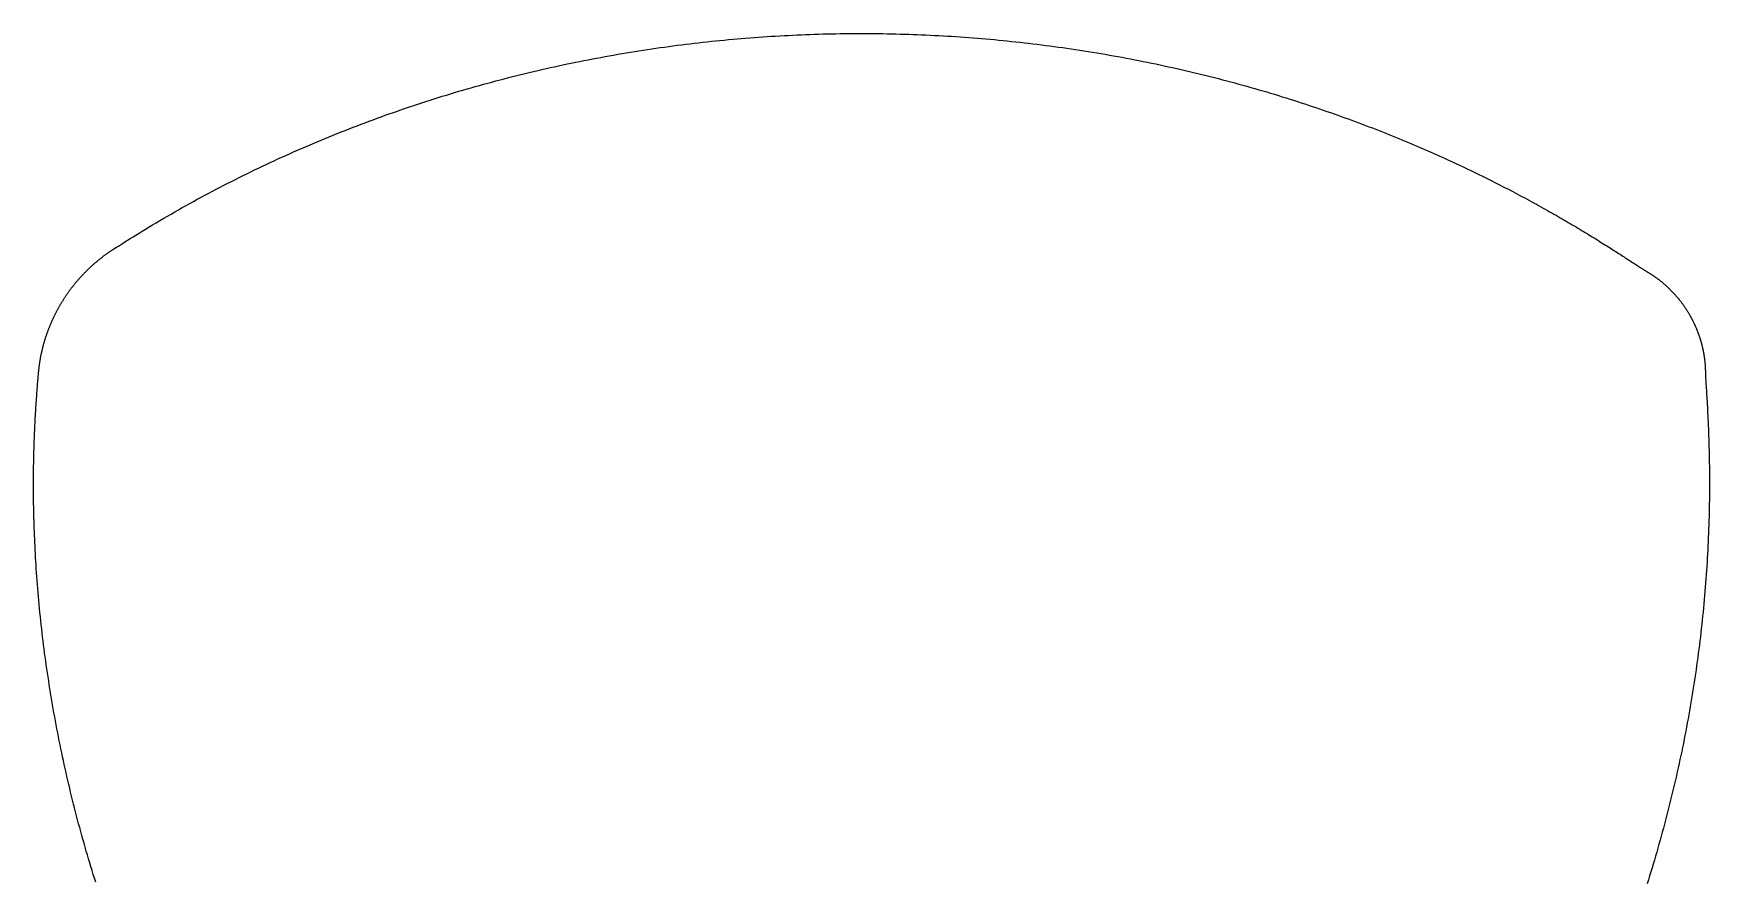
# Model space of a CAD drawing. Extents: x -3 to 136, y 0 to 121.
# Drawn here: x 28.01 to 38.65, y 17.56 to 22.95 of the extents above; entities that cross this region are included whole.
import ezdxf

# ---------------------------------------------------------------- set-up
doc = ezdxf.new("R2010")
doc.units = 0
doc.layers.get('0').update_dxf_attribs({"linetype": 'CONTINUOUS'})

msp = doc.modelspace()

# ---------------------------------------------------------------- linework, layer by layer
for points in [[(28.5126, 21.5758, 0), (28.5201, 21.5807, 0), (28.529, 21.5865, 0), (28.5393, 21.5931, 0), (28.5508, 21.6005, 0), (28.5635, 21.6087, 0), (28.5774, 21.6175, 0), (28.5923, 21.627, 0), (28.6084, 21.6372, 0), (28.6254, 21.6479, 0), (28.6434, 21.6591, 0), (28.6623, 21.6709, 0), (28.682, 21.6831, 0), (28.7025, 21.6957, 0), (28.7237, 21.7086, 0), (28.7456, 21.7219, 0), (28.7681, 21.7354, 0), (28.7911, 21.7492, 0), (28.8146, 21.7631, 0), (28.8381, 21.7769, 0), (28.8617, 21.7906, 0), (28.8853, 21.8043, 0), (28.9089, 21.8179, 0), (28.9326, 21.8313, 0), (28.9563, 21.8448, 0), (28.9801, 21.8581, 0), (29.004, 21.8713, 0), (29.0278, 21.8845, 0), (29.0517, 21.8976, 0), (29.0757, 21.9106, 0), (29.0997, 21.9236, 0), (29.1238, 21.9364, 0), (29.1478, 21.9492, 0), (29.172, 21.9619, 0), (29.1961, 21.9745, 0), (29.2204, 21.987, 0), (29.2446, 21.9995, 0), (29.2689, 22.0118, 0), (29.2932, 22.0241, 0), (29.3176, 22.0363, 0), (29.342, 22.0485, 0), (29.3665, 22.0605, 0), (29.391, 22.0725, 0), (29.4155, 22.0844, 0), (29.4401, 22.0962, 0), (29.4647, 22.1079, 0), (29.4893, 22.1195, 0), (29.514, 22.1311, 0), (29.5388, 22.1426, 0), (29.5635, 22.154, 0), (29.5883, 22.1653, 0), (29.6131, 22.1766, 0), (29.638, 22.1877, 0), (29.6629, 22.1988, 0), (29.6879, 22.2098, 0), (29.7128, 22.2207, 0), (29.7378, 22.2316, 0), (29.7629, 22.2424, 0), (29.788, 22.253, 0), (29.8131, 22.2636, 0), (29.8382, 22.2742, 0), (29.8634, 22.2846, 0), (29.8886, 22.2949, 0), (29.9139, 22.3052, 0), (29.9392, 22.3154, 0), (29.9645, 22.3255, 0), (29.9898, 22.3356, 0), (30.0152, 22.3455, 0), (30.0406, 22.3554, 0), (30.066, 22.3652, 0), (30.0915, 22.3749, 0), (30.117, 22.3845, 0), (30.1426, 22.3941, 0), (30.1681, 22.4036, 0), (30.1937, 22.413, 0), (30.2193, 22.4223, 0), (30.245, 22.4315, 0), (30.2707, 22.4406, 0), (30.2964, 22.4497, 0), (30.3221, 22.4587, 0), (30.3479, 22.4676, 0), (30.3737, 22.4764, 0), (30.3995, 22.4852, 0), (30.4254, 22.4938, 0), (30.4513, 22.5024, 0), (30.4772, 22.5109, 0), (30.5031, 22.5193, 0), (30.5291, 22.5277, 0), (30.5551, 22.5359, 0), (30.5811, 22.5441, 0), (30.6071, 22.5522, 0), (30.6332, 22.5602, 0), (30.6593, 22.5681, 0), (30.6854, 22.576, 0), (30.7115, 22.5838, 0), (30.7377, 22.5915, 0), (30.7639, 22.5991, 0), (30.7901, 22.6066, 0), (30.8164, 22.614, 0), (30.8426, 22.6214, 0), (30.8689, 22.6287, 0), (30.8952, 22.6359, 0), (30.9215, 22.643, 0), (30.9479, 22.6501, 0), (30.9743, 22.657, 0), (31.0007, 22.6639, 0), (31.0271, 22.6707, 0), (31.0535, 22.6774, 0), (31.08, 22.6841, 0), (31.1065, 22.6906, 0), (31.133, 22.6971, 0), (31.1595, 22.7035, 0), (31.1861, 22.7098, 0), (31.2126, 22.716, 0), (31.2392, 22.7222, 0), (31.2658, 22.7282, 0), (31.2924, 22.7342, 0), (31.3191, 22.7401, 0), (31.3457, 22.746, 0), (31.3724, 22.7517, 0), (31.3991, 22.7574, 0), (31.4258, 22.763, 0), (31.4525, 22.7685, 0), (31.4793, 22.7739, 0), (31.506, 22.7792, 0), (31.5328, 22.7845, 0), (31.5596, 22.7896, 0), (31.5864, 22.7947, 0), (31.6133, 22.7997, 0), (31.6401, 22.8047, 0), (31.667, 22.8095, 0), (31.6938, 22.8143, 0), (31.7207, 22.819, 0), (31.7476, 22.8236, 0), (31.7746, 22.8281, 0), (31.8015, 22.8325, 0), (31.8284, 22.8369, 0), (31.8554, 22.8412, 0), (31.8824, 22.8454, 0), (31.9093, 22.8495, 0), (31.9363, 22.8535, 0), (31.9633, 22.8575, 0), (31.9904, 22.8613, 0), (32.0174, 22.8651, 0), (32.0444, 22.8688, 0), (32.0715, 22.8725, 0), (32.0985, 22.876, 0), (32.1256, 22.8795, 0), (32.1527, 22.8829, 0), (32.1798, 22.8862, 0), (32.2069, 22.8894, 0), (32.234, 22.8925, 0), (32.2611, 22.8956, 0), (32.2882, 22.8985, 0), (32.3154, 22.9014, 0), (32.3425, 22.9042, 0), (32.3696, 22.907, 0), (32.3968, 22.9096, 0), (32.424, 22.9122, 0), (32.4511, 22.9147, 0), (32.4783, 22.9171, 0), (32.5055, 22.9194, 0), (32.5327, 22.9216, 0), (32.5599, 22.9238, 0), (32.5871, 22.9258, 0), (32.6143, 22.9278, 0), (32.6415, 22.9298, 0), (32.6687, 22.9316, 0), (32.696, 22.9333, 0), (32.7232, 22.935, 0), (32.7504, 22.9366, 0), (32.7777, 22.9381, 0), (32.8049, 22.9395, 0), (32.8321, 22.9409, 0), (32.8594, 22.9421, 0), (32.8866, 22.9433, 0), (32.9139, 22.9444, 0), (32.9412, 22.9454, 0), (32.9684, 22.9463, 0), (32.9957, 22.9472, 0), (33.0229, 22.948, 0), (33.0502, 22.9487, 0), (33.0775, 22.9493, 0), (33.1048, 22.9498, 0), (33.132, 22.9502, 0), (33.1593, 22.9506, 0), (33.1866, 22.9509, 0), (33.2138, 22.9511, 0), (33.2411, 22.9512, 0), (33.2684, 22.9512, 0), (33.2957, 22.9512, 0), (33.3229, 22.9511, 0), (33.3502, 22.9509, 0), (33.3775, 22.9506, 0), (33.4048, 22.9502, 0), (33.432, 22.9498, 0), (33.4593, 22.9492, 0), (33.4866, 22.9486, 0), (33.5138, 22.9479, 0), (33.5411, 22.9471, 0), (33.5684, 22.9463, 0), (33.5956, 22.9454, 0), (33.6229, 22.9443, 0), (33.6501, 22.9432, 0), (33.6774, 22.942, 0), (33.7046, 22.9408, 0), (33.7318, 22.9394, 0), (33.7591, 22.938, 0), (33.7863, 22.9365, 0), (33.8135, 22.9349, 0), (33.8408, 22.9332, 0), (33.868, 22.9315, 0), (33.8952, 22.9297, 0), (33.9224, 22.9277, 0), (33.9496, 22.9257, 0), (33.9768, 22.9237, 0), (34.004, 22.9215, 0), (34.0312, 22.9193, 0), (34.0583, 22.9169, 0), (34.0855, 22.9145, 0), (34.1127, 22.9121, 0), (34.1398, 22.9095, 0), (34.167, 22.9069, 0), (34.1941, 22.9041, 0), (34.2212, 22.9013, 0), (34.2483, 22.8984, 0), (34.2754, 22.8955, 0), (34.3025, 22.8924, 0), (34.3296, 22.8893, 0), (34.3567, 22.8861, 0), (34.3838, 22.8828, 0), (34.4109, 22.8794, 0), (34.4379, 22.8759, 0), (34.465, 22.8724, 0), (34.492, 22.8688, 0), (34.519, 22.8651, 0), (34.546, 22.8613, 0), (34.573, 22.8574, 0), (34.6, 22.8535, 0), (34.627, 22.8494, 0), (34.654, 22.8453, 0), (34.6809, 22.8411, 0), (34.7079, 22.8369, 0), (34.7348, 22.8325, 0), (34.7617, 22.8281, 0), (34.7886, 22.8236, 0), (34.8155, 22.819, 0), (34.8424, 22.8143, 0), (34.8692, 22.8095, 0), (34.8961, 22.8047, 0), (34.9229, 22.7998, 0), (34.9497, 22.7948, 0), (34.9765, 22.7897, 0), (35.0033, 22.7845, 0), (35.0301, 22.7793, 0), (35.0568, 22.774, 0), (35.0836, 22.7686, 0), (35.1103, 22.7631, 0), (35.137, 22.7575, 0), (35.1637, 22.7519, 0), (35.1904, 22.7461, 0), (35.2171, 22.7403, 0), (35.2437, 22.7344, 0), (35.2703, 22.7284, 0), (35.2969, 22.7224, 0), (35.3235, 22.7163, 0), (35.3501, 22.71, 0), (35.3766, 22.7037, 0), (35.4032, 22.6974, 0), (35.4297, 22.6909, 0), (35.4562, 22.6844, 0), (35.4826, 22.6777, 0), (35.509, 22.6711, 0), (35.5352, 22.6643, 0), (35.5614, 22.6575, 0), (35.5874, 22.6507, 0), (35.6133, 22.6438, 0), (35.639, 22.6369, 0), (35.6647, 22.6299, 0), (35.6903, 22.6228, 0), (35.7157, 22.6157, 0), (35.741, 22.6086, 0), (35.7662, 22.6014, 0), (35.7913, 22.5941, 0), (35.8163, 22.5868, 0), (35.8412, 22.5795, 0), (35.8659, 22.5721, 0), (35.8905, 22.5647, 0), (35.915, 22.5572, 0), (35.9394, 22.5497, 0), (35.9637, 22.5422, 0), (35.9879, 22.5346, 0), (36.012, 22.5269, 0), (36.0359, 22.5193, 0), (36.0597, 22.5116, 0), (36.0834, 22.5038, 0), (36.107, 22.496, 0), (36.1305, 22.4882, 0), (36.1539, 22.4804, 0), (36.1771, 22.4725, 0), (36.2002, 22.4646, 0), (36.2232, 22.4566, 0), (36.2461, 22.4486, 0), (36.2689, 22.4406, 0), (36.2916, 22.4326, 0), (36.3141, 22.4245, 0), (36.3365, 22.4164, 0), (36.3588, 22.4083, 0), (36.381, 22.4002, 0), (36.4031, 22.392, 0), (36.4251, 22.3838, 0), (36.4469, 22.3756, 0), (36.4686, 22.3674, 0), (36.4902, 22.3591, 0), (36.5117, 22.3508, 0), (36.5331, 22.3425, 0), (36.5543, 22.3342, 0), (36.5755, 22.3259, 0), (36.5965, 22.3175, 0), (36.6174, 22.3092, 0), (36.6382, 22.3008, 0), (36.6588, 22.2924, 0), (36.6794, 22.284, 0), (36.6998, 22.2756, 0), (36.7201, 22.2671, 0), (36.7403, 22.2587, 0), (36.7603, 22.2502, 0), (36.7803, 22.2418, 0), (36.8001, 22.2333, 0), (36.8198, 22.2248, 0), (36.8394, 22.2164, 0), (36.8589, 22.2079, 0), (36.8782, 22.1994, 0), (36.8975, 22.1909, 0), (36.9166, 22.1824, 0), (36.9356, 22.1739, 0), (36.9544, 22.1654, 0), (36.9732, 22.1569, 0), (36.9918, 22.1484, 0), (37.0103, 22.1399, 0), (37.0287, 22.1314, 0), (37.047, 22.1229, 0), (37.0651, 22.1144, 0), (37.0832, 22.1059, 0), (37.1011, 22.0974, 0), (37.1188, 22.089, 0), (37.1365, 22.0805, 0), (37.1541, 22.072, 0), (37.1715, 22.0636, 0), (37.1888, 22.0552, 0), (37.206, 22.0467, 0), (37.223, 22.0383, 0), (37.24, 22.0299, 0), (37.2568, 22.0216, 0), (37.2735, 22.0132, 0), (37.29, 22.0048, 0), (37.3065, 21.9965, 0), (37.3228, 21.9882, 0), (37.339, 21.9799, 0), (37.3551, 21.9716, 0), (37.3711, 21.9633, 0), (37.3869, 21.9551, 0), (37.4026, 21.9469, 0), (37.4182, 21.9387, 0), (37.4337, 21.9305, 0), (37.449, 21.9223, 0), (37.4643, 21.9142, 0), (37.4794, 21.9061, 0), (37.4944, 21.898, 0), (37.5092, 21.89, 0), (37.5239, 21.882, 0), (37.5386, 21.874, 0), (37.553, 21.866, 0), (37.5674, 21.8581, 0), (37.5816, 21.8502, 0), (37.5958, 21.8424, 0), (37.6098, 21.8345, 0), (37.6236, 21.8268, 0), (37.6374, 21.819, 0), (37.651, 21.8113, 0), (37.6645, 21.8036, 0), (37.6778, 21.796, 0), (37.6911, 21.7884, 0), (37.7042, 21.7808, 0), (37.7172, 21.7733, 0), (37.7301, 21.7658, 0), (37.7428, 21.7584, 0), (37.7555, 21.751, 0), (37.768, 21.7436, 0), (37.7803, 21.7363, 0), (37.7926, 21.7291, 0), (37.8047, 21.7219, 0), (37.8167, 21.7147, 0), (37.8286, 21.7076, 0), (37.8403, 21.7005, 0), (37.8519, 21.6935, 0), (37.8634, 21.6866, 0), (37.8748, 21.6796, 0), (37.886, 21.6728, 0), (37.8971, 21.666, 0), (37.9081, 21.6592, 0), (37.919, 21.6526, 0), (37.9297, 21.6459, 0), (37.9403, 21.6393, 0), (37.9508, 21.6328, 0), (37.9612, 21.6264, 0), (37.9714, 21.62, 0), (37.9815, 21.6136, 0), (37.9915, 21.6074, 0), (38.0013, 21.6011, 0), (38.0111, 21.595, 0), (38.0207, 21.5889, 0), (38.0301, 21.5829, 0), (38.0395, 21.5769, 0), (38.0487, 21.5711, 0), (38.0578, 21.5652, 0), (38.0667, 21.5595, 0), (38.0755, 21.5538, 0), (38.0842, 21.5482, 0), (38.0928, 21.5427, 0), (38.1013, 21.5372, 0), (38.1096, 21.5318, 0), (38.1178, 21.5265, 0), (38.1258, 21.5213, 0), (38.1337, 21.5161, 0), (38.1415, 21.511, 0), (38.1492, 21.506, 0), (38.1567, 21.5011, 0), (38.1639, 21.4964, 0), (38.171, 21.4918, 0), (38.1778, 21.4873, 0), (38.1844, 21.483, 0), (38.1908, 21.4788, 0), (38.1969, 21.4748, 0), (38.2028, 21.4709, 0), (38.2084, 21.4673, 0), (38.2138, 21.4637, 0), (38.2189, 21.4604, 0), (38.2237, 21.4573, 0), (38.2282, 21.4544, 0), (38.2325, 21.4516, 0), (38.2364, 21.4491, 0), (38.2401, 21.4468, 0), (38.2434, 21.4446, 0), (38.2464, 21.4428, 0), (38.2491, 21.4411, 0), (38.2514, 21.4397, 0), (38.2534, 21.4385, 0)], [(28.0438, 20.7933, 0), (28.0441, 20.797, 0), (28.0444, 20.8007, 0), (28.0448, 20.8044, 0), (28.0451, 20.8081, 0), (28.0455, 20.8118, 0), (28.0459, 20.8155, 0), (28.0463, 20.8191, 0), (28.0467, 20.8228, 0), (28.0471, 20.8265, 0), (28.0476, 20.8302, 0), (28.048, 20.8339, 0), (28.0485, 20.8375, 0), (28.049, 20.8412, 0), (28.0495, 20.8449, 0), (28.05, 20.8485, 0), (28.0505, 20.8522, 0), (28.051, 20.8559, 0), (28.0516, 20.8595, 0), (28.0521, 20.8632, 0), (28.0527, 20.8669, 0), (28.0533, 20.8705, 0), (28.0539, 20.8742, 0), (28.0545, 20.8778, 0), (28.0551, 20.8815, 0), (28.0558, 20.8851, 0), (28.0564, 20.8888, 0), (28.0571, 20.8924, 0), (28.0578, 20.896, 0), (28.0585, 20.8997, 0), (28.0592, 20.9033, 0), (28.0599, 20.9069, 0), (28.0606, 20.9106, 0), (28.0614, 20.9142, 0), (28.0621, 20.9178, 0), (28.0629, 20.9214, 0), (28.0637, 20.9251, 0), (28.0645, 20.9287, 0), (28.0653, 20.9323, 0), (28.0661, 20.9359, 0), (28.067, 20.9395, 0), (28.0678, 20.9431, 0), (28.0687, 20.9467, 0), (28.0696, 20.9503, 0), (28.0705, 20.9539, 0), (28.0714, 20.9575, 0), (28.0723, 20.9611, 0), (28.0732, 20.9647, 0), (28.0741, 20.9682, 0), (28.0751, 20.9718, 0), (28.0761, 20.9754, 0), (28.077, 20.979, 0), (28.078, 20.9825, 0), (28.079, 20.9861, 0), (28.0801, 20.9897, 0), (28.0811, 20.9932, 0), (28.0821, 20.9968, 0), (28.0832, 21.0003, 0), (28.0843, 21.0039, 0), (28.0853, 21.0074, 0), (28.0864, 21.0109, 0), (28.0875, 21.0145, 0), (28.0887, 21.018, 0), (28.0898, 21.0215, 0), (28.0909, 21.0251, 0), (28.0921, 21.0286, 0), (28.0933, 21.0321, 0), (28.0945, 21.0356, 0), (28.0957, 21.0391, 0), (28.0969, 21.0426, 0), (28.0981, 21.0461, 0), (28.0993, 21.0496, 0), (28.1006, 21.0531, 0), (28.1018, 21.0566, 0), (28.1031, 21.0601, 0), (28.1044, 21.0636, 0), (28.1057, 21.067, 0), (28.107, 21.0705, 0), (28.1083, 21.074, 0), (28.1096, 21.0774, 0), (28.111, 21.0809, 0), (28.1123, 21.0843, 0), (28.1137, 21.0878, 0), (28.1151, 21.0912, 0), (28.1165, 21.0946, 0), (28.1179, 21.0981, 0), (28.1193, 21.1015, 0), (28.1207, 21.1049, 0), (28.1222, 21.1083, 0), (28.1236, 21.1117, 0), (28.1251, 21.1151, 0), (28.1266, 21.1185, 0), (28.128, 21.1219, 0), (28.1295, 21.1253, 0), (28.1311, 21.1287, 0), (28.1326, 21.1321, 0), (28.1341, 21.1354, 0), (28.1357, 21.1388, 0), (28.1372, 21.1421, 0), (28.1388, 21.1455, 0), (28.1404, 21.1488, 0), (28.142, 21.1522, 0), (28.1436, 21.1555, 0), (28.1452, 21.1589, 0), (28.1468, 21.1622, 0), (28.1485, 21.1655, 0), (28.1501, 21.1688, 0), (28.1518, 21.1721, 0), (28.1535, 21.1754, 0), (28.1552, 21.1787, 0), (28.1569, 21.182, 0), (28.1586, 21.1853, 0), (28.1603, 21.1886, 0), (28.162, 21.1918, 0), (28.1638, 21.1951, 0), (28.1655, 21.1984, 0), (28.1673, 21.2016, 0), (28.1691, 21.2049, 0), (28.1709, 21.2081, 0), (28.1727, 21.2114, 0), (28.1745, 21.2146, 0), (28.1763, 21.2178, 0), (28.1782, 21.221, 0), (28.18, 21.2242, 0), (28.1819, 21.2274, 0), (28.1837, 21.2306, 0), (28.1856, 21.2338, 0), (28.1875, 21.237, 0), (28.1894, 21.2402, 0), (28.1913, 21.2434, 0), (28.1933, 21.2465, 0), (28.1952, 21.2497, 0), (28.1971, 21.2528, 0), (28.1991, 21.256, 0), (28.2011, 21.2591, 0), (28.2031, 21.2622, 0), (28.2051, 21.2654, 0), (28.2071, 21.2685, 0), (28.2091, 21.2716, 0), (28.2111, 21.2747, 0), (28.2131, 21.2778, 0), (28.2152, 21.2809, 0), (28.2173, 21.284, 0), (28.2193, 21.287, 0), (28.2214, 21.2901, 0), (28.2235, 21.2932, 0), (28.2256, 21.2962, 0), (28.2277, 21.2992, 0), (28.2298, 21.3023, 0), (28.232, 21.3053, 0), (28.2341, 21.3083, 0), (28.2363, 21.3113, 0), (28.2384, 21.3144, 0), (28.2406, 21.3174, 0), (28.2428, 21.3203, 0), (28.245, 21.3233, 0), (28.2472, 21.3263, 0), (28.2494, 21.3293, 0), (28.2517, 21.3322, 0), (28.2539, 21.3352, 0), (28.2561, 21.3381, 0), (28.2584, 21.3411, 0), (28.2607, 21.344, 0), (28.2629, 21.3469, 0), (28.2652, 21.3498, 0), (28.2675, 21.3527, 0), (28.2698, 21.3556, 0), (28.2722, 21.3585, 0), (28.2745, 21.3614, 0), (28.2768, 21.3642, 0), (28.2792, 21.3671, 0), (28.2815, 21.3699, 0), (28.2839, 21.3728, 0), (28.2863, 21.3756, 0), (28.2887, 21.3784, 0), (28.2911, 21.3813, 0), (28.2935, 21.3841, 0), (28.2959, 21.3869, 0), (28.2983, 21.3897, 0), (28.3008, 21.3924, 0), (28.3032, 21.3952, 0), (28.3057, 21.398, 0), (28.3081, 21.4007, 0), (28.3106, 21.4035, 0), (28.3131, 21.4062, 0), (28.3156, 21.4089, 0), (28.3181, 21.4117, 0), (28.3206, 21.4144, 0), (28.3231, 21.4171, 0), (28.3257, 21.4198, 0), (28.3282, 21.4225, 0), (28.3308, 21.4251, 0), (28.3333, 21.4278, 0), (28.3359, 21.4304, 0), (28.3385, 21.4331, 0), (28.3411, 21.4357, 0), (28.3437, 21.4384, 0), (28.3463, 21.441, 0), (28.3489, 21.4436, 0), (28.3515, 21.4462, 0), (28.3542, 21.4488, 0), (28.3568, 21.4514, 0), (28.3595, 21.4539, 0), (28.3621, 21.4565, 0), (28.3648, 21.4591, 0), (28.3675, 21.4616, 0), (28.3702, 21.4641, 0), (28.3729, 21.4667, 0), (28.3756, 21.4692, 0), (28.3783, 21.4717, 0), (28.381, 21.4742, 0), (28.3838, 21.4767, 0), (28.3865, 21.4791, 0), (28.3893, 21.4816, 0), (28.392, 21.4841, 0), (28.3948, 21.4865, 0), (28.3976, 21.4889, 0), (28.4004, 21.4914, 0), (28.4032, 21.4938, 0), (28.406, 21.4962, 0), (28.4088, 21.4986, 0), (28.4116, 21.501, 0), (28.4144, 21.5033, 0), (28.4173, 21.5057, 0), (28.4201, 21.5081, 0), (28.423, 21.5104, 0), (28.4258, 21.5127, 0), (28.4287, 21.5151, 0), (28.4316, 21.5174, 0), (28.4345, 21.5197, 0), (28.4374, 21.522, 0), (28.4403, 21.5243, 0), (28.4432, 21.5265, 0), (28.4461, 21.5288, 0), (28.4491, 21.531, 0), (28.452, 21.5333, 0), (28.455, 21.5355, 0), (28.4579, 21.5377, 0), (28.4609, 21.5399, 0), (28.4639, 21.5421, 0), (28.4669, 21.5443, 0), (28.4698, 21.5465, 0), (28.4728, 21.5487, 0), (28.4759, 21.5508, 0), (28.4789, 21.553, 0), (28.4819, 21.5551, 0), (28.4849, 21.5572, 0), (28.488, 21.5593, 0), (28.491, 21.5614, 0), (28.4941, 21.5635, 0), (28.4971, 21.5656, 0), (28.5002, 21.5677, 0), (28.5033, 21.5697, 0), (28.5064, 21.5718, 0), (28.5095, 21.5738, 0), (28.5126, 21.5758, 0)], [(38.2534, 21.4385, 0), (38.2561, 21.437, 0), (38.2587, 21.4355, 0), (38.2614, 21.4339, 0), (38.264, 21.4324, 0), (38.2666, 21.4308, 0), (38.2692, 21.4292, 0), (38.2718, 21.4276, 0), (38.2744, 21.426, 0), (38.277, 21.4244, 0), (38.2796, 21.4228, 0), (38.2822, 21.4211, 0), (38.2847, 21.4195, 0), (38.2873, 21.4178, 0), (38.2899, 21.4161, 0), (38.2924, 21.4144, 0), (38.2949, 21.4127, 0), (38.2975, 21.411, 0), (38.3, 21.4093, 0), (38.3025, 21.4076, 0), (38.305, 21.4058, 0), (38.3075, 21.4041, 0), (38.31, 21.4023, 0), (38.3125, 21.4006, 0), (38.315, 21.3988, 0), (38.3175, 21.397, 0), (38.3199, 21.3952, 0), (38.3224, 21.3934, 0), (38.3248, 21.3915, 0), (38.3273, 21.3897, 0), (38.3297, 21.3879, 0), (38.3321, 21.386, 0), (38.3346, 21.3841, 0), (38.337, 21.3823, 0), (38.3394, 21.3804, 0), (38.3418, 21.3785, 0), (38.3442, 21.3766, 0), (38.3465, 21.3747, 0), (38.3489, 21.3727, 0), (38.3513, 21.3708, 0), (38.3536, 21.3688, 0), (38.356, 21.3669, 0), (38.3583, 21.3649, 0), (38.3606, 21.3629, 0), (38.363, 21.361, 0), (38.3653, 21.359, 0), (38.3676, 21.3569, 0), (38.3699, 21.3549, 0), (38.3722, 21.3529, 0), (38.3745, 21.3509, 0), (38.3767, 21.3488, 0), (38.379, 21.3468, 0), (38.3812, 21.3447, 0), (38.3835, 21.3426, 0), (38.3857, 21.3406, 0), (38.388, 21.3385, 0), (38.3902, 21.3364, 0), (38.3924, 21.3342, 0), (38.3946, 21.3321, 0), (38.3968, 21.33, 0), (38.399, 21.3279, 0), (38.4012, 21.3257, 0), (38.4033, 21.3236, 0), (38.4055, 21.3214, 0), (38.4077, 21.3192, 0), (38.4098, 21.317, 0), (38.4119, 21.3148, 0), (38.4141, 21.3126, 0), (38.4162, 21.3104, 0), (38.4183, 21.3082, 0), (38.4204, 21.306, 0), (38.4225, 21.3038, 0), (38.4246, 21.3015, 0), (38.4266, 21.2993, 0), (38.4287, 21.297, 0), (38.4307, 21.2947, 0), (38.4328, 21.2925, 0), (38.4348, 21.2902, 0), (38.4369, 21.2879, 0), (38.4389, 21.2856, 0), (38.4409, 21.2833, 0), (38.4429, 21.281, 0), (38.4449, 21.2786, 0), (38.4468, 21.2763, 0), (38.4488, 21.274, 0), (38.4508, 21.2716, 0), (38.4527, 21.2692, 0), (38.4547, 21.2669, 0), (38.4566, 21.2645, 0), (38.4585, 21.2621, 0), (38.4604, 21.2597, 0), (38.4623, 21.2573, 0), (38.4642, 21.2549, 0), (38.4661, 21.2525, 0), (38.468, 21.2501, 0), (38.4699, 21.2477, 0), (38.4717, 21.2453, 0), (38.4736, 21.2428, 0), (38.4754, 21.2404, 0), (38.4772, 21.2379, 0), (38.479, 21.2354, 0), (38.4808, 21.233, 0), (38.4826, 21.2305, 0), (38.4844, 21.228, 0), (38.4862, 21.2255, 0), (38.488, 21.223, 0), (38.4897, 21.2205, 0), (38.4915, 21.218, 0), (38.4932, 21.2155, 0), (38.4949, 21.213, 0), (38.4966, 21.2104, 0), (38.4983, 21.2079, 0), (38.5, 21.2053, 0), (38.5017, 21.2028, 0), (38.5034, 21.2002, 0), (38.5051, 21.1977, 0), (38.5067, 21.1951, 0), (38.5084, 21.1925, 0), (38.51, 21.1899, 0), (38.5116, 21.1873, 0), (38.5132, 21.1847, 0), (38.5148, 21.1821, 0), (38.5164, 21.1795, 0), (38.518, 21.1769, 0), (38.5196, 21.1743, 0), (38.5211, 21.1716, 0), (38.5227, 21.169, 0), (38.5242, 21.1664, 0), (38.5257, 21.1637, 0), (38.5273, 21.1611, 0), (38.5288, 21.1584, 0), (38.5303, 21.1557, 0), (38.5318, 21.1531, 0), (38.5332, 21.1504, 0), (38.5347, 21.1477, 0), (38.5362, 21.145, 0), (38.5376, 21.1423, 0), (38.539, 21.1396, 0), (38.5405, 21.1369, 0), (38.5419, 21.1342, 0), (38.5433, 21.1315, 0), (38.5447, 21.1287, 0), (38.546, 21.126, 0), (38.5474, 21.1233, 0), (38.5488, 21.1205, 0), (38.5501, 21.1178, 0), (38.5514, 21.115, 0), (38.5528, 21.1123, 0), (38.5541, 21.1095, 0), (38.5554, 21.1067, 0), (38.5567, 21.104, 0), (38.558, 21.1012, 0), (38.5592, 21.0984, 0), (38.5605, 21.0956, 0), (38.5617, 21.0928, 0), (38.563, 21.09, 0), (38.5642, 21.0872, 0), (38.5654, 21.0844, 0), (38.5666, 21.0816, 0), (38.5678, 21.0788, 0), (38.569, 21.0759, 0), (38.5701, 21.0731, 0), (38.5713, 21.0703, 0), (38.5724, 21.0674, 0), (38.5736, 21.0646, 0), (38.5747, 21.0618, 0), (38.5758, 21.0589, 0), (38.5769, 21.056, 0), (38.578, 21.0532, 0), (38.5791, 21.0503, 0), (38.5801, 21.0474, 0), (38.5812, 21.0446, 0), (38.5822, 21.0417, 0), (38.5833, 21.0388, 0), (38.5843, 21.0359, 0), (38.5853, 21.033, 0), (38.5863, 21.0302, 0), (38.5873, 21.0273, 0), (38.5882, 21.0244, 0), (38.5892, 21.0214, 0), (38.5902, 21.0185, 0), (38.5911, 21.0156, 0), (38.592, 21.0127, 0), (38.5929, 21.0098, 0), (38.5938, 21.0069, 0), (38.5947, 21.0039, 0), (38.5956, 21.001, 0), (38.5965, 20.9981, 0), (38.5973, 20.9951, 0), (38.5982, 20.9922, 0), (38.599, 20.9893, 0), (38.5998, 20.9863, 0), (38.6006, 20.9834, 0), (38.6014, 20.9804, 0), (38.6022, 20.9775, 0), (38.6029, 20.9745, 0), (38.6037, 20.9715, 0), (38.6044, 20.9686, 0), (38.6052, 20.9656, 0), (38.6059, 20.9626, 0), (38.6066, 20.9597, 0), (38.6073, 20.9567, 0), (38.608, 20.9537, 0), (38.6086, 20.9507, 0), (38.6093, 20.9478, 0), (38.6099, 20.9448, 0), (38.6106, 20.9418, 0), (38.6112, 20.9388, 0), (38.6118, 20.9358, 0), (38.6124, 20.9328, 0), (38.613, 20.9298, 0), (38.6136, 20.9268, 0), (38.6141, 20.9238, 0), (38.6147, 20.9208, 0), (38.6152, 20.9178, 0), (38.6157, 20.9148, 0), (38.6162, 20.9118, 0), (38.6167, 20.9088, 0), (38.6172, 20.9058, 0), (38.6177, 20.9027, 0), (38.6181, 20.8997, 0), (38.6186, 20.8967, 0), (38.619, 20.8937, 0), (38.6194, 20.8907, 0), (38.6198, 20.8876, 0), (38.6202, 20.8846, 0), (38.6206, 20.8816, 0), (38.621, 20.8786, 0), (38.6213, 20.8755, 0), (38.6217, 20.8725, 0), (38.622, 20.8695, 0), (38.6223, 20.8664, 0), (38.6226, 20.8634, 0), (38.6229, 20.8603, 0), (38.6232, 20.8573, 0), (38.6234, 20.8543, 0), (38.6237, 20.8512, 0), (38.6239, 20.8482, 0), (38.6242, 20.8451, 0), (38.6244, 20.8421, 0), (38.6246, 20.8391, 0), (38.6248, 20.836, 0), (38.6249, 20.833, 0), (38.6251, 20.8299, 0), (38.6252, 20.8269, 0), (38.6254, 20.8238, 0), (38.6255, 20.8208, 0), (38.6256, 20.8177, 0), (38.6257, 20.8147, 0), (38.6258, 20.8116, 0), (38.6258, 20.8086, 0), (38.6259, 20.8055, 0), (38.6259, 20.8025, 0), (38.6259, 20.7994, 0), (38.626, 20.7964, 0), (38.626, 20.7933, 0)], [(28.4064, 17.5599, 0), (28.3987, 17.5844, 0), (28.391, 17.609, 0), (28.3835, 17.6337, 0), (28.376, 17.6583, 0), (28.3686, 17.683, 0), (28.3612, 17.7077, 0), (28.3539, 17.7324, 0), (28.3467, 17.7571, 0), (28.3396, 17.7819, 0), (28.3326, 17.8067, 0), (28.3256, 17.8315, 0), (28.3187, 17.8563, 0), (28.3118, 17.8811, 0), (28.3051, 17.906, 0), (28.2984, 17.9308, 0), (28.2918, 17.9557, 0), (28.2853, 17.9806, 0), (28.2788, 18.0056, 0), (28.2724, 18.0305, 0), (28.2661, 18.0555, 0), (28.2599, 18.0805, 0), (28.2537, 18.1055, 0), (28.2476, 18.1305, 0), (28.2416, 18.1555, 0), (28.2357, 18.1806, 0), (28.2298, 18.2056, 0), (28.224, 18.2307, 0), (28.2183, 18.2558, 0), (28.2127, 18.281, 0), (28.2071, 18.3061, 0), (28.2016, 18.3313, 0), (28.1962, 18.3564, 0), (28.1909, 18.3816, 0), (28.1856, 18.4068, 0), (28.1804, 18.432, 0), (28.1753, 18.4573, 0), (28.1703, 18.4825, 0), (28.1653, 18.5078, 0), (28.1605, 18.5331, 0), (28.1557, 18.5584, 0), (28.1509, 18.5837, 0), (28.1463, 18.609, 0), (28.1417, 18.6343, 0), (28.1372, 18.6597, 0), (28.1328, 18.685, 0), (28.1285, 18.7104, 0), (28.1242, 18.7358, 0), (28.12, 18.7612, 0), (28.1159, 18.7866, 0), (28.1119, 18.812, 0), (28.108, 18.8375, 0), (28.1041, 18.8629, 0), (28.1003, 18.8884, 0), (28.0966, 18.9138, 0), (28.0929, 18.9393, 0), (28.0894, 18.9648, 0), (28.0859, 18.9903, 0), (28.0825, 19.0158, 0), (28.0792, 19.0414, 0), (28.0759, 19.0669, 0), (28.0727, 19.0925, 0), (28.0697, 19.118, 0), (28.0666, 19.1436, 0), (28.0637, 19.1692, 0), (28.0609, 19.1947, 0), (28.0581, 19.2203, 0), (28.0554, 19.246, 0), (28.0528, 19.2716, 0), (28.0502, 19.2972, 0), (28.0478, 19.3228, 0), (28.0454, 19.3485, 0), (28.0431, 19.3741, 0), (28.0409, 19.3997, 0), (28.0388, 19.4252, 0), (28.0368, 19.4504, 0), (28.0348, 19.4756, 0), (28.033, 19.5005, 0), (28.0312, 19.5253, 0), (28.0296, 19.5499, 0), (28.028, 19.5743, 0), (28.0265, 19.5986, 0), (28.0251, 19.6227, 0), (28.0237, 19.6466, 0), (28.0225, 19.6704, 0), (28.0213, 19.6939, 0), (28.0202, 19.7173, 0), (28.0192, 19.7405, 0), (28.0182, 19.7635, 0), (28.0173, 19.7864, 0), (28.0165, 19.8091, 0), (28.0158, 19.8315, 0), (28.0151, 19.8538, 0), (28.0145, 19.8759, 0), (28.0139, 19.8979, 0), (28.0135, 19.9196, 0), (28.0131, 19.9411, 0), (28.0127, 19.9625, 0), (28.0124, 19.9836, 0), (28.0122, 20.0046, 0), (28.012, 20.0253, 0), (28.0119, 20.0459, 0), (28.0118, 20.0663, 0), (28.0118, 20.0864, 0), (28.0118, 20.1064, 0), (28.0119, 20.1262, 0), (28.012, 20.1457, 0), (28.0122, 20.1651, 0), (28.0124, 20.1842, 0), (28.0127, 20.2032, 0), (28.013, 20.2219, 0), (28.0133, 20.2404, 0), (28.0137, 20.2587, 0), (28.0141, 20.2768, 0), (28.0146, 20.2947, 0), (28.0151, 20.3124, 0), (28.0156, 20.3298, 0), (28.0161, 20.3471, 0), (28.0167, 20.3641, 0), (28.0174, 20.3809, 0), (28.018, 20.3975, 0), (28.0187, 20.4138, 0), (28.0194, 20.4299, 0), (28.0201, 20.4458, 0), (28.0208, 20.4615, 0), (28.0216, 20.477, 0), (28.0224, 20.4922, 0), (28.0232, 20.5072, 0), (28.024, 20.5219, 0), (28.0248, 20.5365, 0), (28.0257, 20.5507, 0), (28.0265, 20.5648, 0), (28.0274, 20.5786, 0), (28.0283, 20.5922, 0), (28.0291, 20.6055, 0), (28.03, 20.6186, 0), (28.0309, 20.6315, 0), (28.0318, 20.6441, 0), (28.0327, 20.6565, 0), (28.0336, 20.6686, 0), (28.0345, 20.6805, 0), (28.0354, 20.6921, 0), (28.0363, 20.7035, 0), (28.0372, 20.7146, 0), (28.0381, 20.7255, 0), (28.0389, 20.7361, 0), (28.0398, 20.7465, 0), (28.0407, 20.7566, 0), (28.0415, 20.7659, 0), (28.0422, 20.7743, 0), (28.0428, 20.7817, 0), (28.0434, 20.7881, 0), (28.0438, 20.7933, 0)], [(38.626, 20.7933, 0), (38.626, 20.7898, 0), (38.6261, 20.7855, 0), (38.6263, 20.7804, 0), (38.6266, 20.7744, 0), (38.627, 20.7676, 0), (38.6274, 20.7601, 0), (38.628, 20.7517, 0), (38.6285, 20.7426, 0), (38.6292, 20.7328, 0), (38.6298, 20.7222, 0), (38.6306, 20.7109, 0), (38.6314, 20.6988, 0), (38.6322, 20.6861, 0), (38.633, 20.6726, 0), (38.6339, 20.6585, 0), (38.6348, 20.6437, 0), (38.6357, 20.6283, 0), (38.6367, 20.6122, 0), (38.6376, 20.5954, 0), (38.6386, 20.5781, 0), (38.6395, 20.5601, 0), (38.6405, 20.5416, 0), (38.6415, 20.5224, 0), (38.6424, 20.5027, 0), (38.6433, 20.4824, 0), (38.6442, 20.4616, 0), (38.6451, 20.4402, 0), (38.6459, 20.4184, 0), (38.6468, 20.396, 0), (38.6475, 20.3731, 0), (38.6483, 20.3497, 0), (38.6489, 20.3258, 0), (38.6496, 20.3015, 0), (38.6501, 20.2767, 0), (38.6506, 20.2515, 0), (38.6511, 20.2259, 0), (38.6514, 20.1998, 0), (38.6517, 20.1734, 0), (38.6519, 20.1468, 0), (38.652, 20.1203, 0), (38.6521, 20.0937, 0), (38.652, 20.0672, 0), (38.6519, 20.0407, 0), (38.6517, 20.0142, 0), (38.6514, 19.9877, 0), (38.651, 19.9612, 0), (38.6505, 19.9347, 0), (38.6499, 19.9082, 0), (38.6493, 19.8817, 0), (38.6485, 19.8552, 0), (38.6477, 19.8288, 0), (38.6468, 19.8023, 0), (38.6459, 19.7759, 0), (38.6448, 19.7495, 0), (38.6436, 19.723, 0), (38.6424, 19.6966, 0), (38.6411, 19.6702, 0), (38.6397, 19.6438, 0), (38.6382, 19.6175, 0), (38.6366, 19.5911, 0), (38.635, 19.5647, 0), (38.6333, 19.5384, 0), (38.6314, 19.512, 0), (38.6295, 19.4857, 0), (38.6275, 19.4594, 0), (38.6255, 19.433, 0), (38.6233, 19.4067, 0), (38.6211, 19.3804, 0), (38.6188, 19.3541, 0), (38.6164, 19.3279, 0), (38.6139, 19.3016, 0), (38.6113, 19.2754, 0), (38.6087, 19.2491, 0), (38.606, 19.2229, 0), (38.6031, 19.1967, 0), (38.6002, 19.1704, 0), (38.5973, 19.1442, 0), (38.5942, 19.118, 0), (38.5911, 19.0919, 0), (38.5878, 19.0657, 0), (38.5845, 19.0395, 0), (38.5812, 19.0134, 0), (38.5777, 18.9873, 0), (38.5741, 18.9611, 0), (38.5705, 18.935, 0), (38.5668, 18.9089, 0), (38.563, 18.8828, 0), (38.5591, 18.8568, 0), (38.5552, 18.8307, 0), (38.5511, 18.8046, 0), (38.547, 18.7786, 0), (38.5428, 18.7526, 0), (38.5385, 18.7265, 0), (38.5342, 18.7005, 0), (38.5297, 18.6745, 0), (38.5252, 18.6486, 0), (38.5206, 18.6226, 0), (38.5159, 18.5966, 0), (38.5111, 18.5707, 0), (38.5063, 18.5448, 0), (38.5014, 18.5189, 0), (38.4964, 18.493, 0), (38.4913, 18.4672, 0), (38.4861, 18.4413, 0), (38.4809, 18.4155, 0), (38.4756, 18.3897, 0), (38.4702, 18.3639, 0), (38.4647, 18.3381, 0), (38.4591, 18.3123, 0), (38.4535, 18.2866, 0), (38.4478, 18.2608, 0), (38.442, 18.2351, 0), (38.4361, 18.2094, 0), (38.4302, 18.1838, 0), (38.4242, 18.1581, 0), (38.4181, 18.1325, 0), (38.4119, 18.1069, 0), (38.4056, 18.0813, 0), (38.3993, 18.0557, 0), (38.3929, 18.0301, 0), (38.3864, 18.0046, 0), (38.3798, 17.9791, 0), (38.3731, 17.9536, 0), (38.3664, 17.9281, 0), (38.3596, 17.9027, 0), (38.3527, 17.8772, 0), (38.3458, 17.8518, 0), (38.3387, 17.8264, 0), (38.3316, 17.801, 0), (38.3244, 17.7757, 0), (38.3172, 17.7504, 0), (38.3098, 17.7251, 0), (38.3024, 17.6998, 0), (38.2949, 17.6745, 0), (38.2874, 17.6493, 0), (38.2797, 17.6241, 0), (38.272, 17.5989, 0), (38.2642, 17.5737, 0), (38.2563, 17.5486, 0)]]:
    msp.add_polyline3d(points)

doc.saveas('drawing.dxf')
